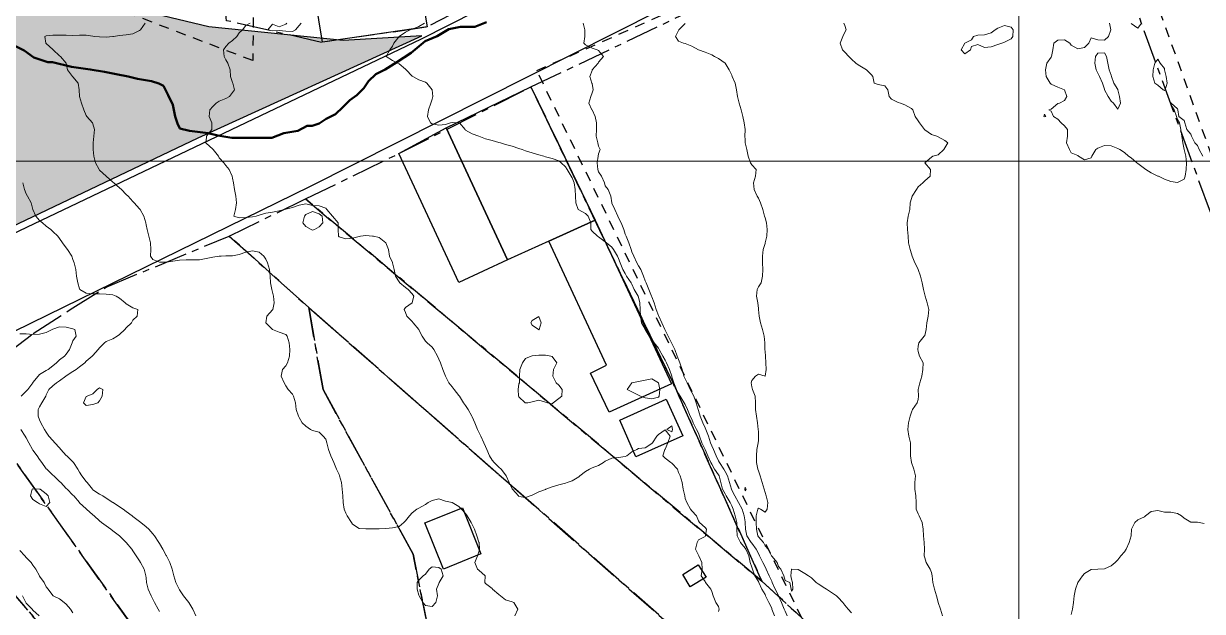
# Model space of a CAD drawing. Header units: centimetres. Extents: x 0 to 642158, y -847 to 649707.
# Drawn here: x 617092 to 617180.6, y 620753.6 to 620797.7 of the extents above; entities that cross this region are included whole.
import ezdxf

# ---------------------------------------------------------------- set-up
doc = ezdxf.new("R2010")
doc.units = ezdxf.units.CM
doc.header["$MEASUREMENT"] = 0
doc.linetypes.add('CENTERX2', pattern=[4, 2.5, -0.5, 0.5, -0.5])
doc.linetypes.add('JIS_02_0.7', pattern=[1.35, 0.75, -0.6])
for name, color, linetype, lineweight in [('MEV_grille', 254, 'Continuous', 9), ('MEV_layout inondation', 5, 'Continuous', 15), ('WAL_parcellaire agricole', 7, 'JIS_02_0.7', 25), ('WAL_topographie 0.5', 253, 'Continuous', 20)]:
    doc.layers.add(name, color=color, linetype=linetype, lineweight=lineweight)
doc.layers.add('MEV_schema paysager_Ha', color=7, linetype='Continuous', lineweight=25, transparency=0.13)
doc.layers.add('SPW_batiments', color=7, linetype='Continuous')
doc.layers.add('SPW_parcellaire cadastral', color=7, linetype='CENTERX2', lineweight=25, true_color=0xff0542)
picture_1 = doc.add_image_def('image2.png', size_in_pixel=(6614, 11023))

# ---------------------------------------------------------------- blocks, each defined once
blk = doc.blocks.new('*U114')
at = {"layer": 'MEV_grille', "transparency": 33554687}
blk.add_lwpolyline([(-1338.461, 0), (1338.461, 0)], dxfattribs=at)
blk = doc.blocks.new('*U115')
at = {"layer": 'MEV_grille', "color": 0, "linetype": 'ByBlock', "lineweight": -2, "transparency": 16777216}
blk.add_blockref('*U114', (0, -1600), dxfattribs=at)
blk = doc.blocks.new('*U112')
at = {"layer": 'MEV_grille', "transparency": 33554687}
blk.add_lwpolyline([(0, 1825.476), (0, -1825.476)], dxfattribs=at)
blk = doc.blocks.new('*U113')
at = {"layer": 'MEV_grille', "color": 0, "linetype": 'ByBlock', "lineweight": -2, "transparency": 16777216}
blk.add_blockref('*U112', (1800, 0), dxfattribs=at)

msp = doc.modelspace()

# ---------------------------------------------------------------- hatches: boundary and pattern name
at = {"layer": 'MEV_schema paysager_Ha', "transparency": 33554687}
h = msp.add_hatch(dxfattribs=at)
h.set_pattern_fill('AR-CONC', color=256, angle=180)
h.set_pattern_definition([(230, (-1675.227, 123.2765), (-7.172601826, 0.62752135), [0.75, -8.25]), (175, (-1675.227, 123.2765), (1.387513336, -7.52192134), [0.6, -6.6]), (280.4514445, (-1675.8244, 123.329), (-5.78508847, -6.89439991), [0.63740192, -7.01142112]), (226.1842, (-1675.227, 121.2765), (-10.67241331, 1.65519281), [1.125, -12.375]), (276.6356355, (-1676.116, 121.414), (-9.34661946, -9.74118601), [0.95610342, -10.5171376]), (171.184164, (-1675.227, 121.277), (-9.34661945, -9.741186), [0.9, -9.90000001]), (201, (-1676.227, 121.7765), (-5.96907052, 4.026188907), [0.75, -8.25]), (146, (-1676.227, 121.7765), (-2.43315332, -7.25150045), [0.6, -6.6]), (251.4514447, (-1676.724, 122.112), (-8.40222377, -3.22531153), [0.6374019, -7.01142112]), (217.5, (-1675.2267, 123.2765), (-0.121598553, -3.328938538), [0, -6.52, 0, -6.7, 0, -6.625]), (187.5, (-1675.2267, 123.2765), (-2.630695374, -3.944117119), [0, -3.82, 0, -6.37, 0, -2.525]), (147.5, (-1672.9967, 123.2765), (-5.338224362, 0.225548717), [0, -2.5, 0, -7.8, 0, -10.35]), (137.5, (-1671.9967, 123.2765), (-5.831861693, -1.001049823), [0, -3.25, 0, -5.18, 0, -7.35])])
edge = h.paths.add_edge_path()
edge.add_line((617121.976, 620796.785), (617116.058, 620796.437))
edge.add_line((617116.058, 620796.437), (617105.963, 620797.481))
edge.add_line((617105.963, 620797.481), (617097.26, 620799.569))
edge.add_line((617097.26, 620799.569), (617084.032, 620804.675))
edge.add_line((617084.032, 620804.675), (617074.517, 620808.156))
edge.add_line((617074.517, 620808.156), (617071.268, 620810.361))
edge.add_line((617071.268, 620810.361), (617068.035, 620815.249))
edge.add_line((617068.035, 620815.249), (617064.74, 620822.031))
edge.add_line((617064.74, 620822.031), (617058.58, 620835.061))
edge.add_line((617058.58, 620835.061), (617054.406, 620845.682))
edge.add_line((617054.406, 620845.682), (617050.113, 620855.788))
edge.add_line((617050.113, 620855.788), (617045.999, 620866.351))
edge.add_line((617045.999, 620866.351), (617039.9, 620880.234))
edge.add_line((617039.9, 620880.234), (617033.652, 620896.308))
edge.add_line((617033.652, 620896.308), (617025.229, 620915.529))
edge.add_line((617025.229, 620915.529), (617016.633, 620934.812))
edge.add_line((617016.633, 620934.812), (617010.519, 620947.98))
edge.add_line((617010.519, 620947.98), (617007.218, 620955.828))
edge.add_line((617007.218, 620955.828), (617006.52, 620959.235))
edge.add_line((617006.52, 620959.235), (617008.724, 620965.501))
edge.add_line((617008.724, 620965.501), (617011.045, 620971.651))
edge.add_line((617011.045, 620971.651), (617007.564, 620972.231))
edge.add_line((617007.564, 620972.231), (617005.823, 620968.054))
edge.add_line((617005.823, 620968.054), (617003.516, 620963.511))
edge.add_arc((617021.194, 620957.62), 18.633, 161.56891, 193.12721)
edge.add_line((617003.047, 620953.388), (617005.585, 620947.723))
edge.add_line((617005.585, 620947.723), (617013.167, 620930.996))
edge.add_line((617013.167, 620930.996), (617022.942, 620907.238))
edge.add_line((617022.942, 620907.238), (617027.498, 620897.228))
edge.add_line((617027.498, 620897.228), (617030.865, 620889.78))
edge.add_line((617030.865, 620889.78), (617036.107, 620876.701))
edge.add_line((617036.107, 620876.701), (617043.655, 620861.585))
edge.add_line((617043.655, 620861.585), (617046.557, 620854.81))
edge.add_line((617046.557, 620854.81), (617048.998, 620848.669))
edge.add_line((617048.998, 620848.669), (617052.461, 620839.281))
edge.add_line((617052.461, 620839.281), (617057.299, 620827.332))
edge.add_line((617057.299, 620827.332), (617062.853, 620815.779))
edge.add_line((617062.853, 620815.779), (617071.7, 620800.2))
edge.add_line((617071.7, 620800.2), (617077.519, 620790.622))
edge.add_line((617077.519, 620790.622), (617081.641, 620781.651))
edge.add_line((617081.641, 620781.651), (617084.066, 620779.105))
edge.add_line((617084.066, 620779.105), (617105.15, 620789.126))
edge.add_line((617105.15, 620789.126), (617121.976, 620796.785))

# ---------------------------------------------------------------- linework, layer by layer
for points in [[(616959.655, 620703.552), (616982.944, 620718.069), (617008.046, 620732.586), (617035.72, 620747.406), (617113.599, 620785.514), (617149.59, 620803.66), (617192.99, 620824.68), (617220.21, 620838.29), (617257.26, 620856.739), (617304.592, 620879.574), (617342.397, 620898.93)], [(617283.421, 620876.852), (617222.327, 620846.91), (617191.327, 620831.788), (617146.717, 620809.104), (617121.916, 620796.553), (617076.852, 620775.08), (617033.603, 620753.757), (617000.637, 620736.82), (616975.534, 620721.245), (616956.026, 620709.147)], [(617084.066, 620779.105), (617105.15, 620789.126), (617121.976, 620796.785), (617116.058, 620796.437), (617105.963, 620797.481), (617097.26, 620799.569)]]:
    msp.add_lwpolyline(points)
at = {"layer": 'MEV_layout inondation', "lineweight": 50}
msp.add_lwpolyline([(617091.386, 620796.049), (617092.095, 620795.695), (617092.804, 620795.164), (617093.867, 620794.809), (617094.222, 620794.809), (617095.639, 620794.455), (617097.057, 620794.278), (617098.12, 620794.101), (617099.006, 620793.924), (617099.892, 620793.746), (617100.601, 620793.569), (617101.664, 620793.392), (617102.196, 620793.215), (617102.55, 620793.038), (617102.905, 620792.329), (617103.259, 620791.62), (617103.436, 620790.735), (617103.613, 620790.203), (617103.791, 620789.849), (617104.499, 620789.672), (617105.917, 620789.494), (617106.626, 620789.317), (617107.689, 620789.14), (617110.702, 620789.14), (617111.588, 620789.494), (617112.651, 620789.672), (617113.36, 620790.026), (617113.715, 620790.026), (617114.246, 620790.203), (617114.778, 620790.558), (617115.486, 620790.912), (617116.018, 620791.443), (617116.55, 620791.975), (617117.081, 620792.329), (617117.613, 620792.861), (617117.968, 620793.392), (617118.499, 620793.924), (617119.208, 620794.278), (617120.094, 620794.809), (617121.157, 620795.518), (617122.221, 620796.404), (617123.106, 620796.758), (617123.992, 620797.289), (617124.879, 620797.467), (617125.942, 620797.467), (617126.828, 620797.821)], dxfattribs=at)
at = {"layer": 'SPW_batiments'}
for points in [[(617122.198, 620798.491), (617122.364, 620797.458), (617114.498, 620796.324), (617112.83, 620806.557), (617120.73, 620807.625), (617122.198, 620798.491)], [(617134.975, 620782.966), (617131.518, 620781.372), (617128.394, 620779.989), (617123.799, 620789.875), (617130.164, 620792.959), (617134.975, 620782.966)], [(617128.394, 620779.989), (617124.733, 620778.275), (617120.249, 620787.958), (617123.799, 620789.875), (617128.394, 620779.989)], [(617140.734, 620770.677), (617136.051, 620768.543), (617134.634, 620771.46), (617135.834, 620772.06), (617131.518, 620781.372), (617134.975, 620782.966), (617140.734, 620770.677)], [(617141.567, 620766.76), (617138.051, 620765.193), (617136.834, 620767.943), (617140.334, 620769.51), (617141.567, 620766.76)], [(617126.402, 620757.909), (617123.603, 620756.758), (617122.202, 620760.225), (617125.01, 620761.358), (617126.402, 620757.909)], [(617143.318, 620756.161), (617142.136, 620755.428), (617141.568, 620756.343), (617142.735, 620757.078), (617143.318, 620756.161)]]:
    msp.add_lwpolyline(points, dxfattribs=at)
at = {"layer": 'SPW_parcellaire cadastral'}
for points in [[(617107.294, 620797.931), (617106.31, 620808.157), (617107.661, 620842.802), (617113.978, 620842.319), (617131.961, 620802.38), (617122.299, 620797.437), (617114.433, 620796.303), (617107.294, 620797.931)], [(617213.247, 620695.675), (617147.503, 620755.863), (617140.812, 620770.786), (617130.163, 620792.958), (617170.734, 620812.237), (617213.247, 620695.675)], [(617147.503, 620755.863), (617113.219, 620784.546), (617120.249, 620787.957), (617130.163, 620792.958), (617140.812, 620770.786), (617147.503, 620755.863)], [(617217.936, 620684.727), (617113.467, 620776.394), (617107.5, 620781.763), (617113.219, 620784.546), (617147.503, 620755.863), (617213.247, 620695.675), (617217.936, 620684.727)], [(617140.892, 620706.757), (617121.344, 620726.604), (617107.011, 620742.951), (617087.463, 620770.389), (617092.767, 620774.441), (617095.553, 620776.249), (617098.252, 620777.932), (617107.5, 620781.763), (617113.467, 620776.394), (617114.541, 620770.236), (617121.302, 620757.889), (617125.502, 620737.105), (617140.892, 620706.757)], [(617217.936, 620684.727), (617224.042, 620668.783), (617227.571, 620662.238), (617230.328, 620651.574), (617236.821, 620625.726), (617205.491, 620657.481), (617188.586, 620670.429), (617140.892, 620706.757), (617125.502, 620737.105), (617121.302, 620757.889), (617114.541, 620770.236), (617113.467, 620776.394), (617217.936, 620684.727)], [(617082.838, 620766.859), (617087.463, 620770.389), (617107.011, 620742.951), (617121.344, 620726.604), (617140.892, 620706.757), (617188.586, 620670.429)], [(617082.838, 620766.859), (617087.915, 620758.877), (617126.08, 620714.089), (617140.94, 620702.104), (617180.2, 620666.244), (617198.721, 620649.645), (617202.743, 620647.528), (617211.738, 620638.85), (617219.57, 620629.325), (617224.544, 620619.8), (617242.443, 620568.633), (617131.683, 620480.394), (616973.114, 620705.004), (617082.838, 620766.859)], [(617180.2, 620666.244), (617140.94, 620702.104), (617126.08, 620714.089), (617087.915, 620758.877), (617082.838, 620766.859)]]:
    msp.add_lwpolyline(points, dxfattribs=at)
at = {"layer": 'WAL_parcellaire agricole'}
msp.add_lwpolyline([(617131.717, 620999.87), (617162.591, 620858.273), (617164.631, 620844.768), (617163.959, 620829.156), (617160.31, 620820.717), (617128.951, 620806.192), (617113.205, 620840.655), (617109.747, 620840.015), (617109.267, 620794.93), (617076.409, 620807.461), (617068.245, 620813.628), (617006.973, 620958.817), (617020.76, 620999.151), (617043.515, 621008.447), (617081.419, 621020.186), (617093.459, 621018.754), (617099.071, 621006.412), (617111.114, 620858.846), (617111.64, 620859.146), (617107.637, 620997.97)], close=True, dxfattribs=at)
msp.add_lwpolyline([(617130.603, 620794.186), (617172.378, 620812.662), (617207.015, 620716.042), (617222.894, 620674.67), (617235.398, 620640.421), (617232.649, 620638.421), (617217.147, 620653.669), (617191.644, 620678.666), (617129.988, 620735.908), (617151.108, 620751.855), (617130.603, 620794.186)], dxfattribs=at)
at = {"layer": 'WAL_topographie 0.5'}
for points in [[(617101.183, 620797.75), (617100.835, 620797.25), (617100.75, 620797.198), (617100.25, 620796.942), (617099.75, 620796.869), (617099.25, 620796.823), (617098.795, 620796.75), (617098.75, 620796.739), (617098.25, 620796.7), (617097.75, 620796.711), (617097.397, 620796.75), (617097.25, 620796.764), (617096.75, 620796.841), (617096.25, 620796.842), (617095.75, 620796.823), (617095.25, 620796.843), (617094.75, 620796.845), (617094.25, 620796.846), (617093.75, 620796.806), (617093.647, 620796.75), (617093.716, 620796.25), (617093.75, 620796.221), (617094.25, 620795.776), (617094.27, 620795.75), (617094.75, 620795.289), (617094.815, 620795.25), (617095.25, 620794.75), (617095.25, 620794.75), (617095.347, 620794.25), (617095.712, 620793.75), (617095.75, 620793.715), (617096.142, 620793.25), (617096.221, 620792.75), (617096.244, 620792.25), (617096.25, 620792.227), (617096.4, 620791.75), (617096.571, 620791.25), (617096.75, 620790.821), (617096.794, 620790.75), (617097.226, 620790.25), (617097.25, 620790.183), (617097.38, 620789.75), (617097.318, 620789.25), (617097.281, 620788.75), (617097.283, 620788.25), (617097.332, 620787.75), (617097.44, 620787.25), (617097.711, 620786.75), (617097.75, 620786.71), (617098.25, 620786.261), (617098.26, 620786.25), (617098.75, 620785.811), (617098.821, 620785.75), (617099.25, 620785.394), (617099.407, 620785.25), (617099.75, 620784.894), (617099.897, 620784.75), (617100.25, 620784.367), (617100.352, 620784.25), (617100.75, 620783.811), (617100.804, 620783.75), (617101.083, 620783.25), (617101.223, 620782.75), (617101.25, 620782.596), (617101.326, 620782.25), (617101.442, 620781.75), (617101.567, 620781.25), (617101.605, 620780.75), (617101.586, 620780.25), (617101.75, 620780.005), (617102.25, 620779.791), (617102.75, 620779.808), (617103.25, 620779.883), (617103.75, 620779.951), (617104.25, 620779.988), (617104.75, 620779.969), (617105.25, 620779.973), (617105.75, 620780.078), (617106.25, 620780.186), (617106.75, 620780.243), (617106.893, 620780.25), (617107.25, 620780.267), (617107.75, 620780.288), (617108.25, 620780.384), (617108.75, 620780.556), (617109.25, 620780.663), (617109.75, 620780.557), (617110.092, 620780.25), (617110.25, 620780.036), (617110.366, 620779.75), (617110.524, 620779.25), (617110.581, 620778.75), (617110.587, 620778.25), (617110.695, 620777.75), (617110.75, 620777.56), (617110.824, 620777.25), (617110.872, 620776.75), (617110.761, 620776.25), (617110.75, 620776.225), (617110.318, 620775.75), (617110.25, 620775.25), (617110.75, 620774.75), (617110.75, 620774.75), (617111.25, 620774.558), (617111.75, 620774.372), (617111.852, 620774.25), (617111.988, 620773.75), (617112.056, 620773.25), (617112.034, 620772.75), (617111.882, 620772.25), (617111.75, 620772.013), (617111.5, 620771.75), (617111.391, 620771.25), (617111.618, 620770.75), (617111.75, 620770.512), (617111.933, 620770.25), (617112.25, 620769.898), (617112.328, 620769.75), (617112.472, 620769.25), (617112.533, 620768.75), (617112.694, 620768.25), (617112.75, 620768.15), (617112.977, 620767.75), (617113.25, 620767.483), (617113.612, 620767.25), (617113.75, 620767.165), (617114.25, 620767.037), (617114.557, 620766.75), (617114.75, 620766.506), (617114.83, 620766.25), (617114.956, 620765.75), (617115.125, 620765.25), (617115.25, 620764.983), (617115.344, 620764.75), (617115.562, 620764.25), (617115.75, 620763.85), (617115.79, 620763.75), (617115.918, 620763.25), (617115.976, 620762.75), (617116.022, 620762.25), (617116.051, 620761.75), (617116.121, 620761.25), (617116.25, 620760.961), (617116.352, 620760.75), (617116.679, 620760.25), (617116.75, 620760.14), (617117.25, 620759.798), (617117.75, 620759.774), (617118.25, 620759.779), (617118.75, 620759.791), (617119.25, 620759.818), (617119.75, 620759.852), (617120.25, 620759.95), (617120.603, 620760.25), (617120.75, 620760.385), (617121.031, 620760.75), (617121.25, 620760.978), (617121.579, 620761.25), (617121.75, 620761.329), (617122.25, 620761.619), (617122.445, 620761.75), (617122.75, 620761.906), (617123.25, 620762.032), (617123.75, 620761.853), (617124.25, 620761.75), (617124.25, 620761.75), (617124.75, 620761.464), (617124.95, 620761.25), (617125.25, 620760.94), (617125.37, 620760.75), (617125.675, 620760.25), (617125.75, 620760.11), (617125.913, 620759.75), (617126.107, 620759.25), (617126.25, 620758.781), (617126.262, 620758.75), (617126.292, 620758.25), (617126.25, 620758.062), (617126.159, 620757.75), (617125.944, 620757.25), (617126.143, 620756.75), (617126.25, 620756.675), (617126.722, 620756.25), (617126.706, 620755.75), (617126.75, 620755.679), (617127.25, 620755.313), (617127.28, 620755.25), (617127.75, 620754.853), (617127.868, 620754.75), (617128.25, 620754.461), (617128.75, 620754.306), (617128.875, 620754.25), (617129.183, 620753.75), (617128.955, 620753.25)], [(617109.06, 620797.75), (617108.75, 620797.579), (617108.495, 620797.25), (617108.25, 620797.028), (617108.065, 620796.75), (617107.75, 620796.431), (617107.476, 620796.25), (617107.25, 620795.989), (617107.067, 620795.75), (617107.125, 620795.25), (617107.25, 620795), (617107.401, 620794.75), (617107.555, 620794.25), (617107.592, 620793.75), (617107.75, 620793.288), (617107.766, 620793.25), (617107.886, 620792.75), (617107.75, 620792.531), (617107.505, 620792.25), (617107.25, 620792.099), (617106.75, 620791.897), (617106.506, 620791.75), (617106.25, 620791.489), (617106.048, 620791.25), (617105.991, 620790.75), (617106.193, 620790.25), (617106.19, 620789.75), (617105.797, 620789.25), (617105.75, 620788.875), (617105.719, 620788.75), (617105.75, 620788.734), (617106.25, 620788.283), (617106.283, 620788.25), (617106.681, 620787.75), (617106.75, 620787.646), (617107.089, 620787.25), (617107.25, 620787.062), (617107.484, 620786.75), (617107.718, 620786.25), (617107.75, 620786.107), (617107.804, 620785.75), (617107.883, 620785.25), (617107.994, 620784.75), (617108.037, 620784.25), (617107.955, 620783.75), (617107.838, 620783.25), (617108.25, 620783.142), (617108.75, 620783.147), (617109.25, 620783.193), (617109.508, 620783.25), (617109.75, 620783.326), (617110.25, 620783.469), (617110.75, 620783.55), (617111.25, 620783.644), (617111.641, 620783.75), (617111.75, 620783.775), (617112.25, 620783.913), (617112.75, 620784.076), (617113.25, 620784.189), (617113.75, 620784.059), (617114.25, 620784.024), (617114.75, 620783.847), (617114.831, 620783.75), (617115.25, 620783.264), (617115.264, 620783.25), (617115.673, 620782.75), (617115.687, 620782.25), (617115.702, 620781.75), (617115.75, 620781.706), (617116.25, 620781.552), (617116.75, 620781.611), (617117.25, 620781.734), (617117.365, 620781.75), (617117.75, 620781.799), (617118.25, 620781.761), (617118.327, 620781.75), (617118.75, 620781.654), (617119.25, 620781.258), (617119.256, 620781.25), (617119.452, 620780.75), (617119.546, 620780.25), (617119.75, 620779.78), (617119.76, 620779.75), (617119.896, 620779.25), (617119.986, 620778.75), (617120.25, 620778.32), (617120.31, 620778.25), (617120.75, 620777.889), (617120.943, 620777.75), (617121.25, 620777.412), (617121.36, 620777.25), (617121.25, 620776.786), (617121.232, 620776.75), (617120.75, 620776.395), (617120.642, 620776.25), (617120.75, 620776.011), (617120.837, 620775.75), (617121.25, 620775.337), (617121.321, 620775.25), (617121.73, 620774.75), (617121.75, 620774.718), (617121.979, 620774.25), (617122.25, 620773.87), (617122.359, 620773.75), (617122.75, 620773.409), (617122.869, 620773.25), (617123.154, 620772.75), (617123.25, 620772.519), (617123.355, 620772.25), (617123.541, 620771.75), (617123.743, 620771.25), (617123.75, 620771.238), (617124.002, 620770.75), (617124.25, 620770.453), (617124.405, 620770.25), (617124.75, 620769.802), (617124.786, 620769.75), (617125.105, 620769.25), (617125.25, 620769.036), (617125.435, 620768.75), (617125.722, 620768.25), (617125.75, 620768.188), (617125.945, 620767.75), (617126.137, 620767.25), (617126.25, 620767.029), (617126.397, 620766.75), (617126.625, 620766.25), (617126.75, 620765.961), (617126.856, 620765.75), (617127.06, 620765.25), (617127.25, 620764.929), (617127.397, 620764.75), (617127.75, 620764.412), (617127.933, 620764.25), (617128.25, 620763.824), (617128.306, 620763.75), (617128.534, 620763.25), (617128.75, 620762.785), (617128.775, 620762.75), (617129.217, 620762.25), (617129.25, 620762.221), (617129.75, 620762.143), (617130.093, 620762.25), (617130.25, 620762.321), (617130.75, 620762.556), (617131.25, 620762.737), (617131.283, 620762.75), (617131.75, 620762.941), (617132.25, 620763.078), (617132.75, 620763.202), (617132.893, 620763.25), (617133.25, 620763.392), (617133.75, 620763.69), (617133.828, 620763.75), (617134.25, 620764.077), (617134.555, 620764.25), (617134.75, 620764.37), (617135.25, 620764.549), (617135.611, 620764.75), (617135.75, 620764.857), (617136.25, 620765.095), (617136.75, 620765.134), (617137.25, 620765.203), (617137.37, 620765.25), (617137.75, 620765.561), (617138.107, 620765.75), (617138.25, 620765.817), (617138.75, 620765.875), (617139.25, 620766.189), (617139.299, 620766.25), (617139.628, 620766.75), (617139.75, 620766.875), (617140.25, 620767.215), (617140.615, 620766.75), (617140.451, 620766.25), (617140.25, 620765.768), (617140.233, 620765.75), (617140.083, 620765.25), (617140.25, 620765.077), (617140.675, 620764.75), (617140.75, 620764.703), (617141.164, 620764.25), (617141.25, 620764.019), (617141.385, 620763.75), (617141.528, 620763.25), (617141.597, 620762.75), (617141.712, 620762.25), (617141.75, 620762.069), (617141.867, 620761.75), (617142.15, 620761.25), (617142.25, 620761.121), (617142.609, 620760.75), (617142.75, 620760.375), (617142.821, 620760.25), (617143.25, 620759.89), (617143.356, 620759.75), (617143.282, 620759.25), (617143.25, 620759.205), (617142.75, 620758.95), (617142.65, 620758.75), (617142.525, 620758.25), (617142.75, 620757.8), (617142.775, 620757.75), (617142.995, 620757.25), (617143.014, 620756.75), (617142.954, 620756.25), (617143.25, 620755.817), (617143.285, 620755.75), (617143.684, 620755.25), (617143.75, 620755.083), (617143.861, 620754.75), (617144.059, 620754.25), (617144.25, 620753.941), (617144.314, 620753.75), (617144.25, 620753.576)], [(617112.901, 620797.75), (617112.75, 620797.568), (617112.475, 620797.25), (617112.25, 620797.122), (617111.75, 620797.137), (617111.25, 620797.184), (617110.75, 620797.17), (617110.383, 620797.25), (617110.75, 620797.673), (617111.25, 620797.46), (617111.75, 620797.662), (617111.815, 620797.75)], [(617122.153, 620797.75), (617121.75, 620797.491), (617121.25, 620797.298), (617121.099, 620797.25), (617120.75, 620797.065), (617120.25, 620796.75), (617120.25, 620796.75), (617119.866, 620796.25), (617119.75, 620796.026), (617119.555, 620795.75), (617119.279, 620795.25), (617119.75, 620794.942), (617120.135, 620794.75), (617120.25, 620794.702), (617120.75, 620794.282), (617120.787, 620794.25), (617121.25, 620793.769), (617121.283, 620793.75), (617121.75, 620793.481), (617122.25, 620793.313), (617122.338, 620793.25), (617122.75, 620792.75), (617122.75, 620792.75), (617122.794, 620792.25), (617122.75, 620792.05), (617122.653, 620791.75), (617122.467, 620791.25), (617122.399, 620790.75), (617122.614, 620790.25), (617122.75, 620790.197), (617123.25, 620790.099), (617123.75, 620790.137), (617124.119, 620790.25), (617124.25, 620790.298), (617124.75, 620790.268), (617124.786, 620790.25), (617125.219, 620789.75), (617125.25, 620789.71), (617125.75, 620789.429), (617126.25, 620789.25), (617126.25, 620789.25), (617126.75, 620789.071), (617127.25, 620788.929), (617127.75, 620788.786), (617127.875, 620788.75), (617128.25, 620788.643), (617128.75, 620788.5), (617129.25, 620788.343), (617129.5, 620788.25), (617129.75, 620788.157), (617130.25, 620788), (617130.75, 620787.857), (617131.125, 620787.75), (617131.25, 620787.718), (617131.75, 620787.588), (617132.25, 620787.417), (617132.444, 620787.25), (617132.75, 620786.971), (617132.875, 620786.75), (617133.179, 620786.25), (617133.25, 620786.132), (617133.405, 620785.75), (617133.49, 620785.25), (617133.507, 620784.75), (617133.532, 620784.25), (617133.722, 620783.75), (617133.75, 620783.725), (617134.25, 620783.445), (617134.471, 620783.25), (617134.653, 620782.75), (617134.67, 620782.25), (617134.75, 620782.135), (617135.161, 620781.75), (617135.25, 620781.695), (617135.75, 620781.326), (617135.827, 620781.25), (617136.25, 620780.927), (617136.37, 620780.75), (617136.674, 620780.25), (617136.75, 620780.086), (617136.859, 620779.75), (617137.066, 620779.25), (617137.25, 620778.95), (617137.335, 620778.75), (617137.682, 620778.25), (617137.75, 620778.157), (617137.928, 620777.75), (617138.22, 620777.25), (617138.25, 620777.173), (617138.331, 620776.75), (617138.378, 620776.25), (617138.39, 620775.75), (617138.464, 620775.25), (617138.75, 620774.769), (617138.756, 620774.75), (617139.045, 620774.25), (617139.25, 620774.016), (617139.423, 620773.75), (617139.75, 620773.349), (617139.808, 620773.25), (617140.082, 620772.75), (617140.25, 620772.455), (617140.346, 620772.25), (617140.569, 620771.75), (617140.735, 620771.25), (617140.75, 620771.204), (617140.903, 620770.75), (617141.088, 620770.25), (617141.25, 620769.948), (617141.366, 620769.75), (617141.681, 620769.25), (617141.75, 620769.122), (617141.934, 620768.75), (617142.137, 620768.25), (617142.25, 620768.006), (617142.354, 620767.75), (617142.593, 620767.25), (617142.75, 620766.956), (617142.837, 620766.75), (617143.012, 620766.25), (617143.25, 620765.75), (617143.25, 620765.75), (617143.462, 620765.25), (617143.685, 620764.75), (617143.75, 620764.635), (617143.961, 620764.25), (617144.25, 620763.824), (617144.292, 620763.75), (617144.426, 620763.25), (617144.558, 620762.75), (617144.75, 620762.418), (617144.83, 620762.25), (617145.12, 620761.75), (617145.25, 620761.506), (617145.365, 620761.25), (617145.516, 620760.75), (617145.621, 620760.25), (617145.64, 620759.75), (617145.659, 620759.25), (617145.75, 620759.053), (617145.894, 620758.75), (617146.25, 620758.335), (617146.318, 620758.25), (617146.523, 620757.75), (617146.63, 620757.25), (617146.75, 620756.91), (617146.796, 620756.75), (617146.995, 620756.25), (617147.25, 620755.84), (617147.288, 620755.75), (617147.516, 620755.25), (617147.75, 620754.85), (617147.793, 620754.75), (617148.023, 620754.25), (617148.25, 620753.818), (617148.273, 620753.75), (617148.47, 620753.25)], [(617134.075, 620797.75), (617134.204, 620797.25), (617134.205, 620796.75), (617134.146, 620796.25), (617134.25, 620796.116), (617134.75, 620795.873), (617135.146, 620795.75), (617135.25, 620795.705), (617135.604, 620795.25), (617135.25, 620794.818), (617135.211, 620794.75), (617134.768, 620794.25), (617134.75, 620794.203), (617134.589, 620793.75), (617134.744, 620793.25), (617134.75, 620793.217), (617134.834, 620792.75), (617134.75, 620792.509), (617134.668, 620792.25), (617134.522, 620791.75), (617134.733, 620791.25), (617134.75, 620791.226), (617134.985, 620790.75), (617135.099, 620790.25), (617135.085, 620789.75), (617135.054, 620789.25), (617135.182, 620788.75), (617135.25, 620788.509), (617135.359, 620788.25), (617135.25, 620787.946), (617135.208, 620787.75), (617135.13, 620787.25), (617135.194, 620786.75), (617135.25, 620786.583), (617135.474, 620786.25), (617135.68, 620785.75), (617135.75, 620785.545), (617135.962, 620785.25), (617136.155, 620784.75), (617136.24, 620784.25), (617136.25, 620784.229), (617136.476, 620783.75), (617136.694, 620783.25), (617136.75, 620783.124), (617136.935, 620782.75), (617137.131, 620782.25), (617137.25, 620781.912), (617137.323, 620781.75), (617137.515, 620781.25), (617137.68, 620780.75), (617137.75, 620780.576), (617137.895, 620780.25), (617138.128, 620779.75), (617138.25, 620779.515), (617138.407, 620779.25), (617138.622, 620778.75), (617138.75, 620778.408), (617138.817, 620778.25), (617139.025, 620777.75), (617139.229, 620777.25), (617139.25, 620777.191), (617139.427, 620776.75), (617139.581, 620776.25), (617139.75, 620775.804), (617139.777, 620775.75), (617139.999, 620775.25), (617140.22, 620774.75), (617140.25, 620774.693), (617140.475, 620774.25), (617140.725, 620773.75), (617140.75, 620773.698), (617140.961, 620773.25), (617141.141, 620772.75), (617141.25, 620772.492), (617141.356, 620772.25), (617141.514, 620771.75), (617141.656, 620771.25), (617141.75, 620771.044), (617141.888, 620770.75), (617142.132, 620770.25), (617142.25, 620770.024), (617142.395, 620769.75), (617142.588, 620769.25), (617142.725, 620768.75), (617142.75, 620768.668), (617142.878, 620768.25), (617143.071, 620767.75), (617143.25, 620767.369), (617143.313, 620767.25), (617143.505, 620766.75), (617143.653, 620766.25), (617143.75, 620766.012), (617143.872, 620765.75), (617144.083, 620765.25), (617144.25, 620764.882), (617144.325, 620764.75), (617144.655, 620764.25), (617144.75, 620764.079), (617144.931, 620763.75), (617145.074, 620763.25), (617145.222, 620762.75), (617145.25, 620762.696), (617145.471, 620762.25), (617145.749, 620761.75), (617145.75, 620761.749), (617146.025, 620761.25), (617146.174, 620760.75), (617146.25, 620760.313), (617146.262, 620760.25), (617146.293, 620759.75), (617146.382, 620759.25), (617146.718, 620758.75), (617146.75, 620758.712), (617147.085, 620758.25), (617147.25, 620757.928), (617147.346, 620757.75), (617147.58, 620757.25), (617147.75, 620756.929), (617147.846, 620756.75), (617148.062, 620756.25), (617148.25, 620755.841), (617148.292, 620755.75), (617148.519, 620755.25), (617148.75, 620754.765), (617148.757, 620754.75), (617148.975, 620754.25), (617149.176, 620753.75), (617149.25, 620753.596), (617149.42, 620753.25)], [(617153.682, 620797.75), (617153.75, 620797.571), (617153.835, 620797.25), (617153.75, 620797.063), (617153.6, 620796.75), (617153.391, 620796.25), (617153.577, 620795.75), (617153.75, 620795.577), (617154.054, 620795.25), (617154.25, 620795.046), (617154.583, 620794.75), (617154.75, 620794.625), (617155.25, 620794.311), (617155.364, 620794.25), (617155.75, 620793.863), (617155.842, 620793.75), (617155.95, 620793.25), (617156.25, 620793.13), (617156.75, 620793.033), (617156.982, 620792.75), (617157.074, 620792.25), (617157.25, 620792.047), (617157.75, 620791.792), (617157.917, 620791.75), (617158.25, 620791.625), (617158.75, 620791.327), (617158.861, 620791.25), (617159.036, 620790.75), (617159.25, 620790.417), (617159.35, 620790.25), (617159.726, 620789.75), (617159.75, 620789.728), (617160.25, 620789.393), (617160.65, 620789.25), (617160.75, 620789.2), (617161.25, 620788.929), (617161.477, 620788.75), (617161.25, 620788.393), (617161.183, 620788.25), (617160.75, 620787.868), (617160.35, 620787.75), (617160.25, 620787.688), (617159.75, 620787.25), (617160.187, 620786.75), (617160.167, 620786.25), (617159.75, 620785.917), (617159.594, 620785.75), (617159.25, 620785.445), (617159.125, 620785.25), (617158.798, 620784.75), (617158.75, 620784.583), (617158.645, 620784.25), (617158.625, 620783.75), (617158.507, 620783.25), (617158.436, 620782.75), (617158.465, 620782.25), (617158.5, 620781.75), (617158.526, 620781.25), (617158.643, 620780.75), (617158.75, 620780.417), (617158.803, 620780.25), (617159.009, 620779.75), (617159.25, 620779.268), (617159.26, 620779.25), (617159.441, 620778.75), (617159.546, 620778.25), (617159.643, 620777.75), (617159.75, 620777.35), (617159.785, 620777.25), (617159.942, 620776.75), (617160.052, 620776.25), (617160.01, 620775.75), (617159.903, 620775.25), (617159.865, 620774.75), (617159.75, 620774.3), (617159.714, 620774.25), (617159.298, 620773.75), (617159.25, 620773.5), (617159.226, 620773.25), (617159.25, 620773.083), (617159.345, 620772.75), (617159.618, 620772.25), (617159.605, 620771.75), (617159.536, 620771.25), (617159.391, 620770.75), (617159.25, 620770.25), (617159.291, 620769.75), (617159.25, 620769.5), (617159.182, 620769.25), (617158.841, 620768.75), (617158.75, 620768.55), (617158.65, 620768.25), (617158.531, 620767.75), (617158.49, 620767.25), (617158.564, 620766.75), (617158.668, 620766.25), (617158.682, 620765.75), (617158.685, 620765.25), (617158.75, 620764.75), (617158.75, 620764.75), (617158.93, 620764.25), (617159.056, 620763.75), (617159.008, 620763.25), (617159.004, 620762.75), (617159.081, 620762.25), (617159.102, 620761.75), (617159.112, 620761.25), (617159.25, 620760.902), (617159.32, 620760.75), (617159.562, 620760.25), (617159.635, 620759.75), (617159.645, 620759.25), (617159.693, 620758.75), (617159.725, 620758.25), (617159.714, 620757.75), (617159.75, 620757.607), (617159.856, 620757.25), (617160.163, 620756.75), (617160.25, 620756.5), (617160.318, 620756.25), (617160.361, 620755.75), (617160.491, 620755.25), (617160.64, 620754.75), (617160.75, 620754.286), (617160.761, 620754.25), (617160.934, 620753.75), (617161.083, 620753.25)], [(617180.646, 620787.75), (617180.369, 620788.25), (617180.25, 620788.55), (617180.033, 620788.75), (617179.798, 620789.25), (617179.75, 620789.405), (617179.435, 620789.75), (617179.301, 620790.25), (617179.25, 620790.442), (617178.85, 620790.75), (617178.775, 620791.25), (617178.75, 620791.324), (617178.271, 620791.75), (617178.25, 620791.792), (617178.233, 620791.75), (617178.25, 620791.65), (617178.5, 620791.25), (617178.673, 620790.75), (617178.75, 620790.5), (617178.893, 620790.25), (617179, 620789.75), (617179.068, 620789.25), (617179.139, 620788.75), (617179.25, 620788.25), (617179.25, 620788.25), (617179.353, 620787.75), (617179.404, 620787.25), (617179.396, 620786.75), (617179.317, 620786.25), (617179.25, 620786.028), (617178.75, 620785.774), (617178.25, 620785.865), (617177.75, 620786.036), (617177.3, 620786.25), (617177.25, 620786.27), (617176.75, 620786.515), (617176.369, 620786.75), (617176.25, 620786.846), (617175.75, 620787.212), (617175.694, 620787.25), (617175.25, 620787.625), (617175.068, 620787.75), (617174.75, 620788.042), (617174.417, 620788.25), (617174.25, 620788.343), (617173.75, 620788.539), (617173.25, 620788.569), (617172.75, 620788.358), (617172.596, 620788.25), (617172.292, 620787.75), (617172.25, 620787.635), (617171.75, 620787.484), (617171.306, 620787.75), (617171.25, 620787.821), (617170.75, 620788), (617170.614, 620788.25), (617170.393, 620788.75), (617170.479, 620789.25), (617170.469, 620789.75), (617170.25, 620790.042), (617170, 620790.25), (617169.75, 620790.528), (617169.417, 620790.75), (617169.25, 620791.15), (617169.083, 620791.25), (617169.25, 620791.3), (617169.75, 620791.712), (617169.875, 620791.75), (617170.25, 620791.938), (617170.429, 620792.25), (617170.25, 620792.75), (617170.25, 620792.75), (617169.75, 620792.946), (617169.25, 620793.176), (617169.17, 620793.25), (617168.882, 620793.75), (617168.81, 620794.25), (617168.917, 620794.75), (617169.25, 620795.204), (617169.278, 620795.25), (617169.369, 620795.75), (617169.45, 620796.25), (617169.75, 620796.464), (617170.25, 620796.491), (617170.656, 620796.25), (617170.75, 620796.083), (617171.25, 620795.813), (617171.75, 620795.917), (617172.083, 620796.25), (617172.25, 620796.65), (617172.75, 620796.484), (617173.25, 620796.456), (617173.562, 620796.75), (617173.721, 620797.25), (617173.635, 620797.75)], [(617175.25, 620797.73), (617175.75, 620797.375), (617176.023, 620797.75)], [(617141.75, 620797.731), (617141.28, 620797.25), (617141.25, 620797.186), (617141.014, 620796.75), (617141.25, 620796.403), (617141.625, 620796.25), (617141.75, 620796.22), (617142.25, 620796.021), (617142.75, 620795.75), (617142.75, 620795.75), (617143.25, 620795.577), (617143.75, 620795.366), (617143.95, 620795.25), (617144.25, 620795.097), (617144.75, 620794.75), (617144.75, 620794.75), (617145.062, 620794.25), (617145.25, 620793.83), (617145.285, 620793.75), (617145.5, 620793.25), (617145.608, 620792.75), (617145.684, 620792.25), (617145.75, 620791.95), (617145.798, 620791.75), (617145.964, 620791.25), (617146.091, 620790.75), (617146.18, 620790.25), (617146.25, 620789.75), (617146.25, 620789.75), (617146.25, 620789.749), (617146.243, 620789.25), (617146.25, 620789), (617146.258, 620788.75), (617146.375, 620788.25), (617146.484, 620787.75), (617146.653, 620787.25), (617146.75, 620787.119), (617147.077, 620786.75), (617147.026, 620786.25), (617146.895, 620785.75), (617146.942, 620785.25), (617147.15, 620784.75), (617147.25, 620784.598), (617147.417, 620784.25), (617147.595, 620783.75), (617147.71, 620783.25), (617147.75, 620783.125), (617147.857, 620782.75), (617147.906, 620782.25), (617147.88, 620781.75), (617147.76, 620781.25), (617147.75, 620781.214), (617147.614, 620780.75), (617147.554, 620780.25), (617147.568, 620779.75), (617147.588, 620779.25), (617147.571, 620778.75), (617147.456, 620778.25), (617147.25, 620777.959), (617147.164, 620777.75), (617147.111, 620777.25), (617147.199, 620776.75), (617147.25, 620776.333), (617147.267, 620776.25), (617147.321, 620775.75), (617147.414, 620775.25), (617147.55, 620774.75), (617147.68, 620774.25), (617147.73, 620773.75), (617147.738, 620773.25), (617147.75, 620773.083), (617147.774, 620772.75), (617147.8, 620772.25), (617147.841, 620771.75), (617147.75, 620771.25), (617147.75, 620771.25), (617147.75, 620771.25), (617147.25, 620771.402), (617147.044, 620771.25), (617146.75, 620770.917), (617146.699, 620770.75), (617146.75, 620770.438), (617146.818, 620770.25), (617147.007, 620769.75), (617147.025, 620769.25), (617147.037, 620768.75), (617147.105, 620768.25), (617147.181, 620767.75), (617147.239, 620767.25), (617147.25, 620767.083), (617147.264, 620766.75), (617147.25, 620766.417), (617147.238, 620766.25), (617147.145, 620765.75), (617147.117, 620765.25), (617147.115, 620764.75), (617147.214, 620764.25), (617147.25, 620764.139), (617147.396, 620763.75), (617147.544, 620763.25), (617147.679, 620762.75), (617147.75, 620762.5), (617147.828, 620762.25), (617147.961, 620761.75), (617147.901, 620761.25), (617147.75, 620761.042), (617147.417, 620761.25), (617147.25, 620761.326), (617147.22, 620761.25), (617147.091, 620760.75), (617147.095, 620760.25), (617147.12, 620759.75), (617147.211, 620759.25), (617147.25, 620759.186), (617147.63, 620758.75), (617147.75, 620758.516), (617147.995, 620758.25), (617148.235, 620757.75), (617148.25, 620757.721), (617148.671, 620757.25), (617148.75, 620756.962), (617148.933, 620756.75), (617149.153, 620756.25), (617149.25, 620755.896), (617149.603, 620755.75), (617149.708, 620755.25), (617149.75, 620755.1), (617149.837, 620755.25), (617149.816, 620755.75), (617149.75, 620756), (617149.676, 620756.25), (617149.75, 620756.75), (617149.75, 620756.75), (617149.751, 620756.75), (617150.25, 620756.726), (617150.75, 620756.43), (617151.015, 620756.25), (617151.25, 620756.107), (617151.595, 620755.75), (617151.75, 620755.652), (617152.25, 620755.319), (617152.358, 620755.25), (617152.75, 620755.012), (617153.122, 620754.75), (617153.25, 620754.625), (617153.594, 620754.25), (617153.75, 620754.053), (617153.99, 620753.75), (617154.25, 620753.472)], [(617163.188, 620795.75), (617162.75, 620795.432), (617162.481, 620795.75), (617162.75, 620796.25), (617162.75, 620796.25), (617163.25, 620796.5), (617163.417, 620796.75), (617163.75, 620796.85), (617164.25, 620796.881), (617164.75, 620797.012), (617165.044, 620797.25), (617165.25, 620797.363), (617165.75, 620797.577), (617166.25, 620797.442), (617166.397, 620797.25), (617166.356, 620796.75), (617166.25, 620796.575), (617165.75, 620796.325), (617165.536, 620796.25), (617165.25, 620796.139), (617164.75, 620795.967), (617164.25, 620795.925), (617163.75, 620796.143), (617163.25, 620796), (617163.188, 620795.75)], [(617174.25, 620791.276), (617174.459, 620791.75), (617174.389, 620792.25), (617174.257, 620792.75), (617174.25, 620792.764), (617173.964, 620793.25), (617173.773, 620793.75), (617173.75, 620793.844), (617173.599, 620794.25), (617173.507, 620794.75), (617173.4, 620795.25), (617173.25, 620795.523), (617172.75, 620795.5), (617172.583, 620795.25), (617172.523, 620794.75), (617172.625, 620794.25), (617172.75, 620793.987), (617172.872, 620793.75), (617173.111, 620793.25), (617173.25, 620792.781), (617173.261, 620792.75), (617173.53, 620792.25), (617173.75, 620791.889), (617173.929, 620791.75), (617174.25, 620791.276)], [(617177.75, 620792.682), (617177.808, 620792.75), (617177.956, 620793.25), (617177.877, 620793.75), (617177.77, 620794.25), (617177.75, 620794.333), (617177.429, 620794.75), (617177.25, 620795.054), (617177.038, 620794.75), (617176.911, 620794.25), (617176.875, 620793.75), (617177.036, 620793.25), (617177.25, 620793.092), (617177.656, 620792.75), (617177.75, 620792.682)], [(617168.85, 620790.75), (617168.75, 620790.717), (617168.687, 620790.75), (617168.75, 620790.917), (617168.85, 620790.75)], [(617091.992, 620785.75), (617092.102, 620785.25), (617092.25, 620784.93), (617092.337, 620784.75), (617092.614, 620784.25), (617092.75, 620783.75), (617092.75, 620783.75), (617092.969, 620783.25), (617093.25, 620782.934), (617093.456, 620782.75), (617093.75, 620782.516), (617094.083, 620782.25), (617094.25, 620782.103), (617094.61, 620781.75), (617094.75, 620781.572), (617094.963, 620781.25), (617095.25, 620780.868), (617095.35, 620780.75), (617095.658, 620780.25), (617095.75, 620780.01), (617095.848, 620779.75), (617095.962, 620779.25), (617096.018, 620778.75), (617096.132, 620778.25), (617096.25, 620777.8), (617096.268, 620777.75), (617096.75, 620777.465), (617097.25, 620777.431), (617097.75, 620777.413), (617098.25, 620777.411), (617098.75, 620777.348), (617099, 620777.25), (617099.25, 620777.093), (617099.677, 620776.75), (617099.75, 620776.679), (617100.25, 620776.366), (617100.632, 620776.25), (617100.572, 620775.75), (617100.25, 620775.455), (617100.162, 620775.25), (617099.75, 620774.88), (617099.641, 620774.75), (617099.25, 620774.368), (617099.072, 620774.25), (617098.75, 620774.037), (617098.25, 620773.847), (617098.131, 620773.75), (617097.75, 620773.377), (617097.652, 620773.25), (617097.25, 620772.795), (617097.201, 620772.75), (617096.75, 620772.359), (617096.64, 620772.25), (617096.25, 620771.938), (617095.983, 620771.75), (617095.75, 620771.601), (617095.25, 620771.28), (617095.214, 620771.25), (617094.75, 620770.903), (617094.526, 620770.75), (617094.25, 620770.524), (617093.947, 620770.25), (617093.75, 620769.83), (617093.71, 620769.75), (617093.419, 620769.25), (617093.25, 620768.938), (617093.145, 620768.75), (617093.14, 620768.25), (617093.25, 620767.963), (617093.33, 620767.75), (617093.62, 620767.25), (617093.75, 620767.042), (617093.946, 620766.75), (617094.25, 620766.405), (617094.396, 620766.25), (617094.75, 620765.853), (617094.837, 620765.75), (617095.25, 620765.287), (617095.284, 620765.25), (617095.75, 620764.8), (617095.794, 620764.75), (617096.122, 620764.25), (617096.25, 620764.046), (617096.429, 620763.75), (617096.75, 620763.334), (617096.822, 620763.25), (617097.21, 620762.75), (617097.25, 620762.71), (617097.75, 620762.388), (617097.994, 620762.25), (617098.25, 620762.091), (617098.75, 620761.763), (617098.77, 620761.75), (617099.25, 620761.435), (617099.521, 620761.25), (617099.75, 620761.088), (617100.207, 620760.75), (617100.25, 620760.714), (617100.75, 620760.321), (617100.856, 620760.25), (617101.25, 620759.925), (617101.46, 620759.75), (617101.75, 620759.401), (617101.869, 620759.25), (617102.208, 620758.75), (617102.25, 620758.679), (617102.506, 620758.25), (617102.75, 620757.786), (617102.769, 620757.75), (617103.026, 620757.25), (617103.205, 620756.75), (617103.25, 620756.561), (617103.331, 620756.25), (617103.493, 620755.75), (617103.727, 620755.25), (617103.75, 620755.212), (617104.058, 620754.75), (617104.25, 620754.511), (617104.452, 620754.25), (617104.75, 620753.757), (617104.754, 620753.75), (617104.982, 620753.25)], [(617113.75, 620782.203), (617113.891, 620782.25), (617114.25, 620782.459), (617114.521, 620782.75), (617114.475, 620783.25), (617114.25, 620783.423), (617113.75, 620783.617), (617113.25, 620783.387), (617113.146, 620783.25), (617113.033, 620782.75), (617113.25, 620782.481), (617113.638, 620782.25), (617113.75, 620782.203)], [(617130.776, 620774.75), (617130.75, 620774.733), (617130.721, 620774.75), (617130.25, 620775.083), (617130.155, 620775.25), (617130.25, 620775.432), (617130.75, 620775.719), (617130.929, 620775.25), (617130.776, 620774.75)], [(617091.75, 620774.433), (617092.25, 620774.433), (617092.75, 620774.383), (617093.25, 620774.394), (617093.75, 620774.53), (617094.18, 620774.75), (617094.25, 620774.778), (617094.75, 620774.959), (617095.25, 620774.929), (617095.75, 620774.785), (617095.889, 620774.75), (617095.994, 620774.25), (617095.75, 620773.885), (617095.691, 620773.75), (617095.493, 620773.25), (617095.25, 620772.907), (617095.123, 620772.75), (617094.75, 620772.472), (617094.515, 620772.25), (617094.25, 620772.007), (617093.894, 620771.75), (617093.75, 620771.661), (617093.25, 620771.359), (617093.143, 620771.25), (617092.75, 620770.76), (617092.743, 620770.75), (617092.371, 620770.25), (617092.25, 620770.123), (617091.874, 620769.75)], [(617131.844, 620769.25), (617131.75, 620769.175), (617131.417, 620769.25), (617131.25, 620769.292), (617130.75, 620769.436), (617130.25, 620769.307), (617129.932, 620769.25), (617129.75, 620769.232), (617129.721, 620769.25), (617129.25, 620769.682), (617129.217, 620769.75), (617129.197, 620770.25), (617129.25, 620770.656), (617129.3, 620770.75), (617129.3, 620771.25), (617129.321, 620771.75), (617129.521, 620772.25), (617129.75, 620772.573), (617130.179, 620772.75), (617130.25, 620772.77), (617130.75, 620772.818), (617131.25, 620772.814), (617131.667, 620772.75), (617131.75, 620772.712), (617132.103, 620772.25), (617131.85, 620771.75), (617131.813, 620771.25), (617132.068, 620770.75), (617132.25, 620770.556), (617132.507, 620770.25), (617132.483, 620769.75), (617132.25, 620769.575), (617131.844, 620769.25)], [(617097.25, 620769.117), (617097.614, 620769.25), (617097.75, 620769.4), (617097.956, 620769.75), (617098, 620770.25), (617097.75, 620770.375), (617097.573, 620770.25), (617097.25, 620769.927), (617096.821, 620769.75), (617096.75, 620769.712), (617096.55, 620769.25), (617096.75, 620769.036), (617097.25, 620769.117)], [(617139.796, 620769.75), (617139.75, 620769.679), (617139.25, 620769.539), (617138.75, 620769.616), (617138.383, 620769.75), (617138.25, 620769.813), (617137.75, 620770.068), (617137.397, 620770.25), (617137.75, 620770.75), (617137.75, 620770.75), (617138.25, 620770.85), (617138.75, 620770.95), (617139.25, 620771.043), (617139.74, 620770.75), (617139.75, 620770.736), (617139.846, 620770.25), (617139.796, 620769.75)], [(617091.825, 620767.25), (617092.167, 620766.75), (617092.25, 620766.604), (617092.447, 620766.25), (617092.715, 620765.75), (617092.75, 620765.693), (617093.063, 620765.25), (617093.25, 620764.984), (617093.407, 620764.75), (617093.75, 620764.298), (617093.789, 620764.25), (617094.25, 620763.817), (617094.319, 620763.75), (617094.75, 620763.337), (617094.835, 620763.25), (617095.25, 620762.807), (617095.315, 620762.75), (617095.75, 620762.315), (617095.813, 620762.25), (617096.243, 620761.75), (617096.25, 620761.741), (617096.75, 620761.274), (617096.781, 620761.25), (617097.25, 620760.845), (617097.341, 620760.75), (617097.75, 620760.377), (617097.909, 620760.25), (617098.25, 620760.017), (617098.599, 620759.75), (617098.75, 620759.634), (617099.25, 620759.25), (617099.25, 620759.25), (617099.75, 620758.762), (617099.762, 620758.75), (617100.174, 620758.25), (617100.25, 620758.135), (617100.504, 620757.75), (617100.75, 620757.375), (617100.829, 620757.25), (617101.106, 620756.75), (617101.234, 620756.25), (617101.25, 620756.092), (617101.279, 620755.75), (617101.397, 620755.25), (617101.619, 620754.75), (617101.75, 620754.496), (617101.878, 620754.25), (617102.145, 620753.75), (617102.25, 620753.571)], [(617140.8, 620767.25), (617140.75, 620767.062), (617140.375, 620767.25), (617140.75, 620767.523), (617140.8, 620767.25)], [(617094.008, 620761.75), (617093.75, 620761.468), (617093.25, 620761.67), (617093.088, 620761.75), (617092.75, 620761.99), (617092.563, 620762.25), (617092.681, 620762.75), (617092.75, 620762.792), (617093.25, 620762.766), (617093.282, 620762.75), (617093.75, 620762.404), (617093.892, 620762.25), (617094.008, 620761.75)], [(617146.25, 620762.645), (617146.344, 620762.75), (617146.25, 620762.905), (617146.226, 620762.75), (617146.25, 620762.645)], [(617180.75, 620760.171), (617180.375, 620760.25), (617180.25, 620760.279), (617179.75, 620760.292), (617179.25, 620760.573), (617179.03, 620760.75), (617178.75, 620760.921), (617178.25, 620761.024), (617177.75, 620761.03), (617177.25, 620761.163), (617176.75, 620761.094), (617176.327, 620760.75), (617176.25, 620760.691), (617175.75, 620760.467), (617175.533, 620760.25), (617175.286, 620759.75), (617175.25, 620759.25), (617175.25, 620759.25), (617175.118, 620758.75), (617174.875, 620758.25), (617174.75, 620758.055), (617174.488, 620757.75), (617174.25, 620757.456), (617174.055, 620757.25), (617173.75, 620757), (617173.25, 620756.778), (617172.751, 620756.75), (617172.75, 620756.75), (617172.25, 620756.724), (617171.75, 620756.417), (617171.596, 620756.25), (617171.25, 620755.75), (617171.25, 620755.75), (617171.075, 620755.25), (617170.977, 620754.75), (617170.917, 620754.25), (617170.841, 620753.75), (617170.75, 620753.35)], [(617091.75, 620758.157), (617092.127, 620757.75), (617092.25, 620757.642), (617092.615, 620757.25), (617092.75, 620757.045), (617092.957, 620756.75), (617093.234, 620756.25), (617093.25, 620756.223), (617093.597, 620755.75), (617093.75, 620755.434), (617093.886, 620755.25), (617094.25, 620754.77), (617094.278, 620754.75), (617094.75, 620754.538), (617095.099, 620754.25), (617095.25, 620754.122), (617095.576, 620753.75), (617095.75, 620753.483)], [(617122.75, 620753.95), (617123.023, 620754.25), (617123.144, 620754.75), (617123.069, 620755.25), (617123.25, 620755.683), (617123.279, 620755.75), (617123.579, 620756.25), (617123.417, 620756.75), (617123.25, 620756.889), (617122.75, 620756.936), (617122.516, 620756.75), (617122.25, 620756.382), (617122.063, 620756.25), (617121.75, 620755.924), (617121.612, 620755.75), (617121.618, 620755.25), (617121.75, 620754.796), (617121.764, 620754.75), (617122.052, 620754.25), (617122.25, 620754.034), (617122.75, 620753.95)], [(617091.959, 620754.75), (617092.212, 620754.25), (617092.25, 620754.198), (617092.679, 620753.75), (617092.75, 620753.687), (617093.217, 620753.25)]]:
    msp.add_lwpolyline(points, dxfattribs=at)

# ---------------------------------------------------------------- block references
at = {"layer": 'MEV_grille', "transparency": 33554687}
for name, p in [('*U113', (615366.814, 620593.644)), ('*U115', (616669.481, 622387.381))]:
    msp.add_blockref(name, p, dxfattribs=at)

# ---------------------------------------------------------------- pictures from other files: only their frames are drawn
image = msp.add_image(picture_1, insert=(616830.845, 620745.783), size_in_units=(429.466, 715.756), dxfattribs=dict(brightness=75))
image.dxf.flags = 7

doc.saveas('drawing.dxf')
